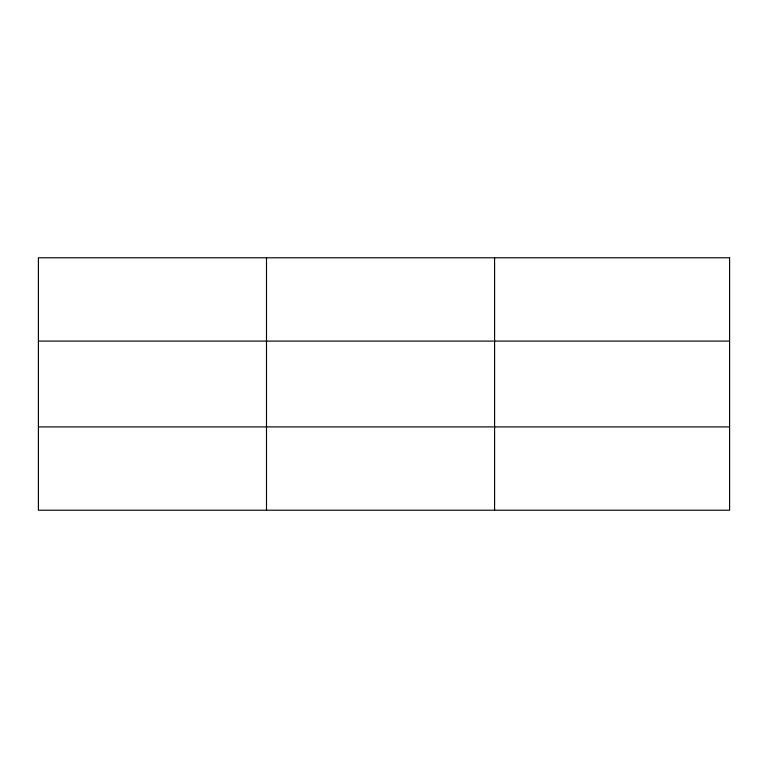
<?xml version="1.0" encoding="UTF-8"?>
<svg xmlns="http://www.w3.org/2000/svg" width="768" height="768" viewBox="0 0 768 768"><rect width="100%" height="100%" fill="white"/><g stroke="black" fill="none" stroke-linecap="round" stroke-linejoin="round"><path stroke-width="1.15" d="M266.496 510.211L266.496 257.789M494.592 510.211L494.592 257.789M38.4 341.088L729.6 341.088M38.4 426.912L729.6 426.912M729.6 257.789L729.6 510.211L38.4 510.211L38.4 257.789L729.6 257.789"/></g></svg>
